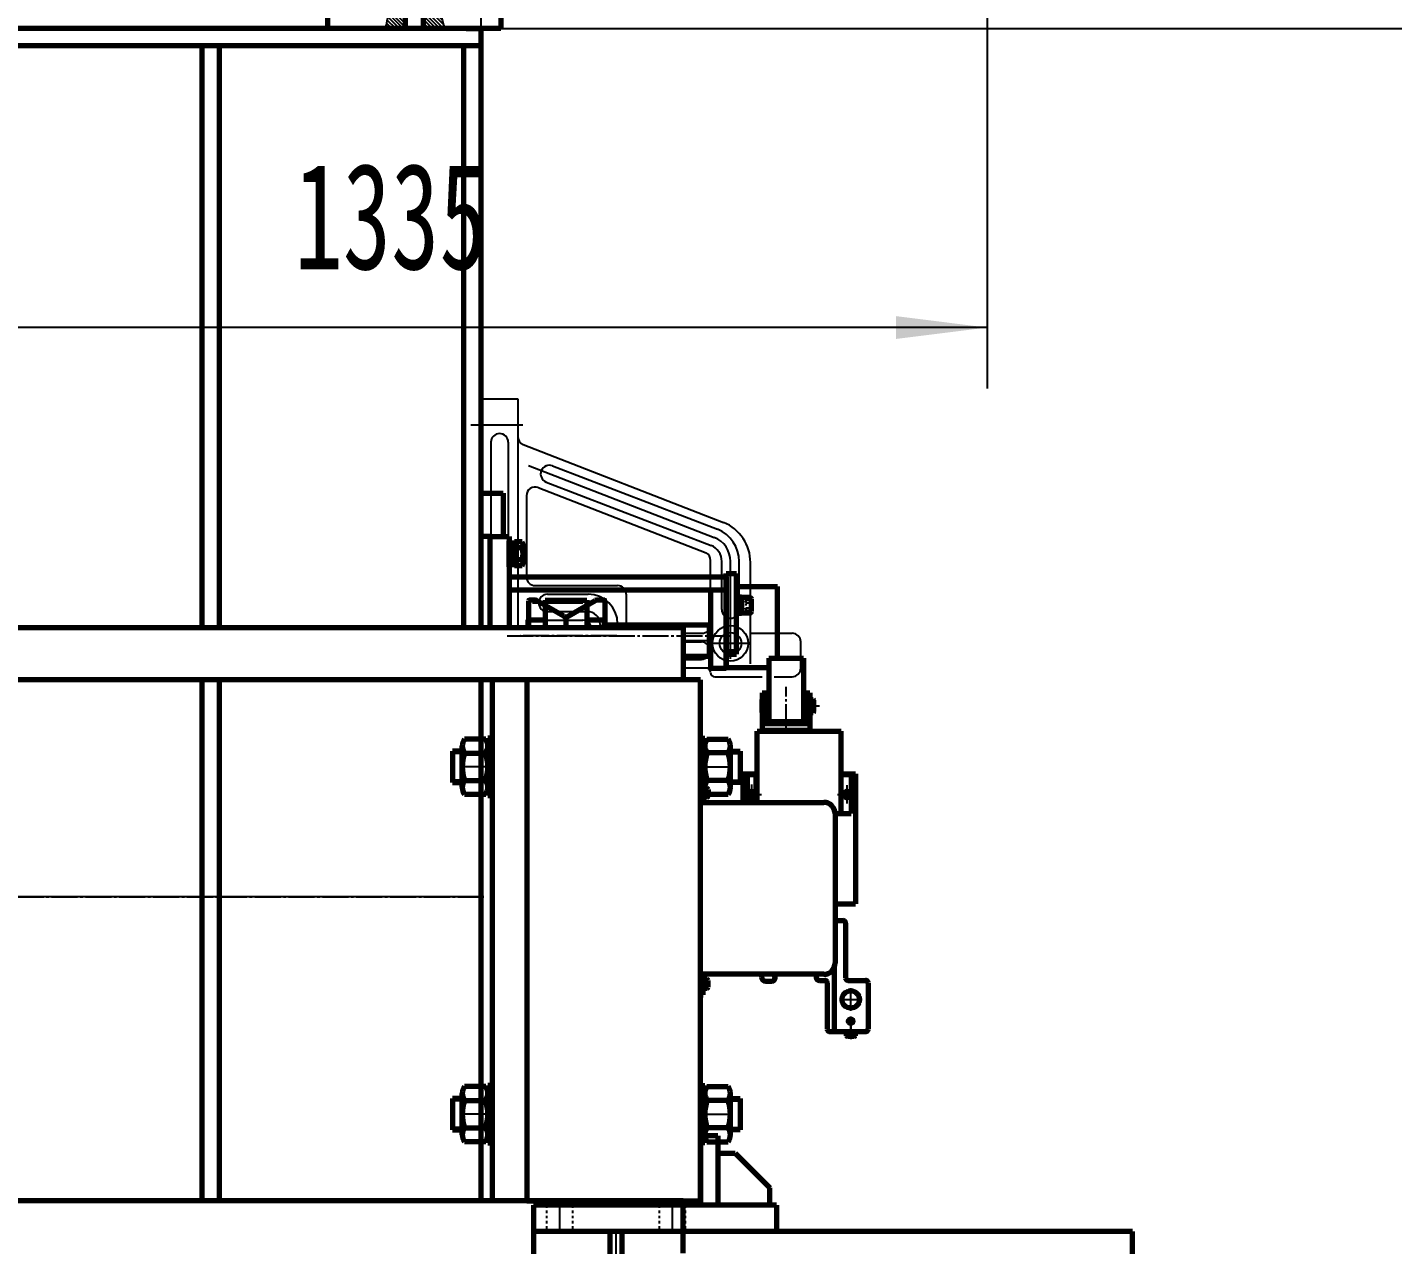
# Model space of a CAD drawing. Header units: millimetres. Extents: x -14850 to 14850, y -10500 to 10500.
# Drawn here: x 8488 to 10060, y 2326 to 3728 of the extents above; entities that cross this region are included whole.
import ezdxf

# ---------------------------------------------------------------- set-up
doc = ezdxf.new("R2010")
doc.units = ezdxf.units.MM
for name, pattern in [('EB_DASH', [6, 3, -3]), ('EB_DASHDOT', [39, 30, -3, 3, -3]), ('EB_DASHDOTDOT', [45, 30, -3, 3, -3, 3, -3])]:
    doc.linetypes.add(name, pattern=pattern)
for name, color, linetype, lineweight in [('CAXA0', 7, 'Continuous', 70), ('CAXA1', 1, 'EB_DASHDOT', 25), ('CAXA2', 6, 'EB_DASH', 25), ('CAXA3', 7, 'Continuous', 25), ('CAXA4', 3, 'Continuous', 25), ('CAXA5', 4, 'Continuous', 25)]:
    doc.layers.add(name, color=color, linetype=linetype, lineweight=lineweight)
doc.styles.add('标准', font='', dxfattribs={"width": 0.667})
doc.styles.get('标准').set_extended_font_data('NSimSun')
doc.dimstyles.new('标准', dxfattribs={"dimscale": 50, "dimtxt": 3.5, "dimasz": 3, "dimexe": 2, "dimexo": 0, "dimtad": 1, "dimdec": 1, "dimzin": 12, "dimdsep": 46, "dimtxsty": '标准', "dimcen": 0, "dimdle": 4, "dimaunit": 1, "dimazin": 2, "dimtfac": 1, "dimtdec": 3, "dimtmove": 0, "dimatfit": 3, "dimfxl": 0, "dimtolj": 1, "dimtzin": 0, "dimarcsym": 0})

# ---------------------------------------------------------------- blocks, each defined once
blk = doc.blocks.new('CAXBLOCK473', base_point=(9048.9, 3121.7))
at = {"layer": 'CAXA0'}
for p, q in [((9045.7, 3109.1), (9045.7, 3134.3)), ((9048.9, 3134.3), (9045.7, 3134.3)), ((9048.9, 3109.1), (9048.9, 3134.3)), ((9048.5, 3122.4), (9045.7, 3121.7)), ((9048.9, 3120.9), (9045.7, 3120)), ((9048.9, 3122.5), (9048.5, 3122.4)), ((9048.9, 3109.1), (9045.7, 3109.1))]:
    blk.add_line(p, q, dxfattribs=at)
at = {"layer": 'CAXA1', "linetype": 'EB_DASHDOT', "lineweight": 25}
blk.add_line((9051.9, 3121.7), (9042.7, 3121.7), dxfattribs=at)
blk = doc.blocks.new('CAXBLOCK474', base_point=(9310.3, 3062.6))
at = {"layer": 'CAXA0'}
for p, q in [((9307.2, 3053.4), (9307.2, 3071.8)), ((9310.3, 3071.8), (9307.2, 3071.8)), ((9310.3, 3053.4), (9310.3, 3071.8)), ((9309.9, 3063.3), (9307.2, 3062.6)), ((9310.3, 3061.8), (9307.2, 3061)), ((9310.3, 3053.4), (9307.2, 3053.4)), ((9310.3, 3063.4), (9309.9, 3063.3))]:
    blk.add_line(p, q, dxfattribs=at)
at = {"layer": 'CAXA1', "linetype": 'EB_DASHDOT', "lineweight": 25}
blk.add_line((9313.3, 3062.6), (9304.2, 3062.6), dxfattribs=at)
blk = doc.blocks.new('CAXBLOCK475', base_point=(9381.8, 2965.1))
at = {"layer": 'CAXA0'}
for p, q in [((9341.8, 3001.6), (9341.8, 2928.6)), ((9341.8, 3001.6), (9381.8, 3001.6)), ((9381.8, 3001.6), (9381.8, 2928.6)), ((9341.8, 2928.6), (9381.8, 2928.6))]:
    blk.add_line(p, q, dxfattribs=at)
blk = doc.blocks.new('CAXBLOCK476', base_point=(9431.8, 2844.6))
at = {"layer": 'CAXA0'}
for p, q in [((9431.4, 2847.1), (9431.7, 2845.2)), ((9431.4, 2846.8), (9432.1, 2846.8)), ((9432.2, 2847.1), (9431.9, 2845.2)), ((9429.3, 2845), (9431.2, 2844.7)), ((9429.3, 2844.3), (9431.2, 2844.6)), ((9429.6, 2845), (9429.6, 2844.3)), ((9431.2, 2845.2), (9430.2, 2844.9)), ((9431.2, 2844.1), (9430.2, 2844.4)), ((9431.2, 2845.2), (9431.5, 2846.2)), ((9431.2, 2844.7), (9431.7, 2845.2)), ((9431.2, 2845.2), (9431.4, 2845)), ((9431.2, 2844.6), (9431.2, 2844.7)), ((9431.7, 2844.1), (9431.2, 2844.6)), ((9431.4, 2844.3), (9431.2, 2844.1)), ((9431.2, 2844.1), (9431.5, 2843.1)), ((9431.4, 2842.2), (9431.7, 2844.1)), ((9432.1, 2842.4), (9431.4, 2842.4)), ((9431.7, 2845.2), (9431.9, 2845.2)), ((9431.9, 2844.1), (9431.7, 2844.1)), ((9431.9, 2845.2), (9432.3, 2844.7)), ((9431.9, 2844.1), (9432.3, 2844.6)), ((9432.2, 2842.2), (9431.9, 2844.1)), ((9432.3, 2845.2), (9432, 2846.2)), ((9432.3, 2844.1), (9432, 2843.1)), ((9432.1, 2845), (9432.3, 2845.2)), ((9432.1, 2844.3), (9432.3, 2844.1)), ((9432.3, 2845.2), (9433.3, 2844.9)), ((9434.2, 2845), (9432.3, 2844.7)), ((9432.3, 2844.7), (9432.3, 2844.6)), ((9434.2, 2844.3), (9432.3, 2844.6)), ((9432.3, 2844.1), (9433.3, 2844.4)), ((9434, 2845), (9434, 2844.3))]:
    blk.add_line(p, q, dxfattribs=at)
for start, end in [(90, 270), (270, 90)]:
    blk.add_arc((9431.8, 2844.6), 3.45, start, end, dxfattribs=at)
at = {"layer": 'CAXA1'}
for p, q in [((9431.8, 2838.2), (9431.8, 2851.1)), ((9425.3, 2844.6), (9438.2, 2844.6))]:
    blk.add_line(p, q, dxfattribs=at)
blk = doc.blocks.new('CAXBLOCK477', base_point=(9321.8, 2844.6))
at = {"layer": 'CAXA0'}
for p, q in [((9321.4, 2847.1), (9321.7, 2845.2)), ((9321.4, 2846.8), (9322.1, 2846.8)), ((9322.2, 2847.1), (9321.9, 2845.2)), ((9319.3, 2845), (9321.2, 2844.7)), ((9319.3, 2844.3), (9321.2, 2844.6)), ((9319.6, 2845), (9319.6, 2844.3)), ((9321.2, 2845.2), (9320.2, 2844.9)), ((9321.2, 2844.1), (9320.2, 2844.4)), ((9321.2, 2845.2), (9321.5, 2846.2)), ((9321.2, 2844.7), (9321.7, 2845.2)), ((9321.2, 2845.2), (9321.4, 2845)), ((9321.2, 2844.6), (9321.2, 2844.7)), ((9321.7, 2844.1), (9321.2, 2844.6)), ((9321.4, 2844.3), (9321.2, 2844.1)), ((9321.2, 2844.1), (9321.5, 2843.1)), ((9321.4, 2842.2), (9321.7, 2844.1)), ((9322.1, 2842.4), (9321.4, 2842.4)), ((9321.7, 2845.2), (9321.9, 2845.2)), ((9321.9, 2844.1), (9321.7, 2844.1)), ((9321.9, 2845.2), (9322.3, 2844.7)), ((9321.9, 2844.1), (9322.3, 2844.6)), ((9322.2, 2842.2), (9321.9, 2844.1)), ((9322.3, 2845.2), (9322, 2846.2)), ((9322.3, 2844.1), (9322, 2843.1)), ((9322.1, 2845), (9322.3, 2845.2)), ((9322.1, 2844.3), (9322.3, 2844.1)), ((9322.3, 2845.2), (9323.3, 2844.9)), ((9324.2, 2845), (9322.3, 2844.7)), ((9322.3, 2844.7), (9322.3, 2844.6)), ((9324.2, 2844.3), (9322.3, 2844.6)), ((9322.3, 2844.1), (9323.3, 2844.4)), ((9324, 2845), (9324, 2844.3))]:
    blk.add_line(p, q, dxfattribs=at)
for start, end in [(90, 270), (270, 90)]:
    blk.add_arc((9321.8, 2844.6), 3.45, start, end, dxfattribs=at)
at = {"layer": 'CAXA1'}
for p, q in [((9321.8, 2838.2), (9321.8, 2851.1)), ((9315.3, 2844.6), (9328.2, 2844.6))]:
    blk.add_line(p, q, dxfattribs=at)
blk = doc.blocks.new('CAXBLOCK480', base_point=(9023.2, 2876.7))
at = {"layer": 'CAXA0'}
for p, q in [((9018.2, 2909.7), (9018.2, 2843.7)), ((9023.2, 2909.7), (9018.2, 2909.7)), ((9023.2, 2843.7), (9023.2, 2909.7)), ((9018.2, 2843.7), (9023.2, 2843.7))]:
    blk.add_line(p, q, dxfattribs=at)
at = {"layer": 'CAXA1', "color": 1, "linetype": 'EB_DASHDOT', "lineweight": 25}
blk.add_line((9026.2, 2876.7), (9015.2, 2876.7), dxfattribs=at)
blk = doc.blocks.new('CAXBLOCK481', base_point=(9018.2, 2876.7))
at = {"layer": 'CAXA0'}
for p, q in [((8988.8, 2852.9), (8988.8, 2900.5)), ((9015.8, 2908.4), (8991.2, 2908.4)), ((9018.2, 2852.9), (9018.2, 2900.5)), ((8991.2, 2892.5), (9015.8, 2892.5)), ((8991.2, 2860.8), (9015.8, 2860.8)), ((9015.8, 2844.9), (8991.2, 2844.9))]:
    blk.add_line(p, q, dxfattribs=at)
for centre, radius, start, end in [((9003.2, 2900.5), 14.4, 146.5315, 213.4685), ((9003.8, 2900.5), 14.4, 326.5315, 33.4685), ((9042.8, 2876.7), 54, 162.9012, 197.0988), ((8964.2, 2876.7), 54, 342.9012, 17.0988), ((9003.2, 2852.9), 14.4, 146.5315, 213.4685), ((9003.8, 2852.9), 14.4, 326.5315, 33.4685)]:
    blk.add_arc(centre, radius, start, end, dxfattribs=at)
at = {"layer": 'CAXA1', "linetype": 'EB_DASHDOT', "lineweight": 25}
blk.add_line((9020.6, 2876.7), (8985.8, 2876.7), dxfattribs=at)
blk = doc.blocks.new('*D507')
at = {"layer": 'CAXA4', "linetype": 'Continuous', "lineweight": 25}
for points in [[(7510.7, 3984.9), (7660.7, 3966.1), (7660.7, 4003.6)], [(9010.7, 3984.9), (8860.7, 3966.1), (8860.7, 4003.6)]]:
    blk.add_hatch(color=0, dxfattribs=at).paths.add_polyline_path(points, flags=0)
at = {"layer": 'CAXA4', "color": 0, "linetype": 'Continuous', "lineweight": 25}
for p, q in [((7510.7, 3726.7), (7510.7, 4084.9)), ((9010.7, 3726.7), (9010.7, 4084.9)), ((7510.7, 3984.9), (9010.7, 3984.9))]:
    blk.add_line(p, q, dxfattribs=at)
at = {"layer": 'CAXA4', "color": 0, "linetype": 'Continuous', "lineweight": 25, "insert": (8074.5, 4255.9), "char_height": 175, "attachment_point": 1, "style": '标准'}
blk.add_mtext('\\fNSimSun|b0|i0|p34;1500', dxfattribs=at)
blk = doc.blocks.new('CAXBLOCK486', base_point=(9048.9, 3121.7))
at = {"layer": 'CAXA0'}
for p, q in [((9045.7, 3109.1), (9045.7, 3134.3)), ((9048.9, 3134.3), (9045.7, 3134.3)), ((9048.9, 3109.1), (9048.9, 3134.3)), ((9048.5, 3122.4), (9045.7, 3121.7)), ((9048.9, 3120.9), (9045.7, 3120)), ((9048.9, 3122.5), (9048.5, 3122.4)), ((9048.9, 3109.1), (9045.7, 3109.1))]:
    blk.add_line(p, q, dxfattribs=at)
at = {"layer": 'CAXA1', "linetype": 'EB_DASHDOT', "lineweight": 25}
blk.add_line((9051.9, 3121.7), (9042.7, 3121.7), dxfattribs=at)
blk = doc.blocks.new('CAXBLOCK487', base_point=(9310.3, 3062.6))
at = {"layer": 'CAXA0'}
for p, q in [((9307.2, 3053.4), (9307.2, 3071.8)), ((9310.3, 3071.8), (9307.2, 3071.8)), ((9310.3, 3053.4), (9310.3, 3071.8)), ((9309.9, 3063.3), (9307.2, 3062.6)), ((9310.3, 3061.8), (9307.2, 3061)), ((9310.3, 3053.4), (9307.2, 3053.4)), ((9310.3, 3063.4), (9309.9, 3063.3))]:
    blk.add_line(p, q, dxfattribs=at)
at = {"layer": 'CAXA1', "linetype": 'EB_DASHDOT', "lineweight": 25}
blk.add_line((9313.3, 3062.6), (9304.2, 3062.6), dxfattribs=at)
blk = doc.blocks.new('CAXBLOCK633')
at = {"layer": 'CAXA0', "color": 0, "linetype": 'Continuous', "lineweight": 25}
for p, q in [((8920.6, 3726.7), (8903.7, 3743.6)), ((8923.2, 3728.4), (8904.3, 3747.2)), ((8923.2, 3732.6), (8904.9, 3750.9)), ((8923.2, 3736.9), (8905.4, 3754.6)), ((8923.2, 3741.1), (8907.6, 3756.7)), ((8923.2, 3745.3), (8911.9, 3756.7)), ((8923.2, 3749.6), (8916.1, 3756.7)), ((8923.2, 3753.8), (8920.3, 3756.7)), ((8967.4, 3730.9), (8943.6, 3754.6)), ((8967.3, 3726.7), (8943.6, 3750.4)), ((8963.1, 3726.7), (8943.6, 3746.2)), ((8965.5, 3737), (8945.8, 3756.7)), ((8963.9, 3742.8), (8950, 3756.7)), ((8962.7, 3748.2), (8954.3, 3756.7)), ((8961.8, 3753.4), (8958.5, 3756.7)), ((8903.7, 3726.7), (8900.6, 3729.7)), ((8907.9, 3726.7), (8901.5, 3733.1)), ((8912.2, 3726.7), (8902.3, 3736.6)), ((8916.4, 3726.7), (8903, 3740.1)), ((8958.8, 3726.7), (8943.6, 3741.9)), ((8954.6, 3726.7), (8943.6, 3737.7)), ((8950.3, 3726.7), (8943.6, 3733.4)), ((8946.1, 3726.7), (8943.6, 3729.2))]:
    blk.add_line(p, q, dxfattribs=at)
blk = doc.blocks.new('CAXBLOCK594', base_point=(9265.4, 3283.9))
at = {"layer": 'CAXA0'}
for p, q in [((8833.4, 3776.7), (8833.4, 3726.7)), ((9033.4, 3776.7), (9033.4, 3726.7)), ((8923.2, 3756.7), (8923.2, 3726.7)), ((8943.6, 3756.7), (8943.6, 3726.7)), ((9033.4, 3726.7), (8833.4, 3726.7)), ((9008.4, 3726.7), (8993.2, 3726.7)), ((8993.2, 3726.7), (9008.4, 3726.7)), ((9008.4, 3726.7), (8993.2, 3726.7))]:
    blk.add_line(p, q, dxfattribs=at)
at = {"layer": 'CAXA3'}
for p, q in [((8921.4, 3756.7), (8921.4, 3726.7)), ((8945.4, 3756.7), (8945.4, 3726.7))]:
    blk.add_line(p, q, dxfattribs=at)
for points, knots in [([(8907, 3776.7), (8906.9, 3772.2), (8906.1, 3755.4), (8903.1, 3738.6), (8899.9, 3726.7)], [0, 0, 0, 0, 13.491383, 50.634023, 50.634023, 50.634023, 50.634023]), ([(8959.7, 3776.7), (8959.8, 3772.2), (8960.6, 3755.2), (8964.5, 3738.4), (8968.8, 3726.7)], [0, 0, 0, 0, 13.499986, 51.05377, 51.05377, 51.05377, 51.05377])]:
    blk.add_open_spline(points, degree=3, knots=knots, dxfattribs=at)
at = {"layer": 'CAXA5'}
blk.add_blockref('CAXBLOCK633', (0, 0), dxfattribs=at)
blk = doc.blocks.new('*D660')
at = {"layer": 'CAXA4', "linetype": 'Continuous', "lineweight": 25}
for points in [[(8258.4, 3382.4), (8363.4, 3395.6), (8363.4, 3369.3)], [(9593.4, 3382.4), (9488.4, 3395.6), (9488.4, 3369.3)]]:
    blk.add_hatch(color=0, dxfattribs=at).paths.add_polyline_path(points, flags=0)
at = {"layer": 'CAXA4', "color": 0, "linetype": 'Continuous', "lineweight": 25}
for p, q in [((9593.4, 4148), (9593.4, 3312.4)), ((8258.4, 3729.7), (8258.4, 3312.4)), ((9593.4, 3382.4), (8258.4, 3382.4))]:
    blk.add_line(p, q, dxfattribs=at)
at = {"layer": 'CAXA4', "color": 0, "linetype": 'Continuous', "lineweight": 25, "insert": (8795.6, 3572.1), "char_height": 122.5, "attachment_point": 1, "style": '标准'}
blk.add_mtext('\\fNSimSun|b0|i0|p34;1335', dxfattribs=at)
blk = doc.blocks.new('*D786')
at = {"layer": 'CAXA4', "linetype": 'Continuous', "lineweight": 25}
for points in [[(12016.6, 3726.7), (12035.3, 3576.7), (11997.8, 3576.7)], [(12016.6, 976.7), (12035.3, 1126.7), (11997.8, 1126.7)]]:
    blk.add_hatch(color=0, dxfattribs=at).paths.add_polyline_path(points, flags=0)
at = {"layer": 'CAXA4', "color": 0, "linetype": 'Continuous', "lineweight": 25}
for p, q in [((9010.7, 3726.7), (12116.6, 3726.7)), ((12016.6, 976.7), (12016.6, 3726.7)), ((9580.7, 976.7), (12116.6, 976.7))]:
    blk.add_line(p, q, dxfattribs=at)
at = {"layer": 'CAXA4', "color": 0, "linetype": 'Continuous', "lineweight": 25, "insert": (11745.6, 2165.5), "char_height": 175, "attachment_point": 1, "rotation": 90, "style": '标准'}
blk.add_mtext('\\fNSimSun|b0|i0|p34;2750', dxfattribs=at)
blk = doc.blocks.new('*D787')
at = {"layer": 'CAXA4', "linetype": 'Continuous', "lineweight": 25}
for points in [[(10880.4, 3726.7), (10861.6, 3576.7), (10899.1, 3576.7)], [(10880.4, 1726.7), (10861.6, 1876.7), (10899.1, 1876.7)]]:
    blk.add_hatch(color=0, dxfattribs=at).paths.add_polyline_path(points, flags=0)
at = {"layer": 'CAXA4', "color": 0, "linetype": 'Continuous', "lineweight": 25}
for p, q in [((7510.7, 3726.7), (10980.4, 3726.7)), ((10880.4, 3726.7), (10880.4, 1726.7)), ((7510.7, 1726.7), (10980.4, 1726.7))]:
    blk.add_line(p, q, dxfattribs=at)
at = {"layer": 'CAXA4', "color": 0, "linetype": 'Continuous', "lineweight": 25, "insert": (10609.4, 2540.5), "char_height": 175, "attachment_point": 1, "rotation": 90, "style": '标准'}
blk.add_mtext('\\fNSimSun|b0|i0|p34;2000', dxfattribs=at)
blk = doc.blocks.new('*D788')
at = {"layer": 'CAXA4', "linetype": 'Continuous', "lineweight": 25}
for points in [[(10083.1, 6906.7), (10064.3, 6756.7), (10101.8, 6756.7)], [(10083.1, 1726.7), (10064.3, 1876.7), (10101.8, 1876.7)]]:
    blk.add_hatch(color=0, dxfattribs=at).paths.add_polyline_path(points, flags=0)
at = {"layer": 'CAXA4', "color": 0, "linetype": 'Continuous', "lineweight": 25}
for p, q in [((8693.4, 6906.7), (10183.1, 6906.7)), ((10083.1, 6906.7), (10083.1, 1726.7)), ((9008.4, 1726.7), (10183.1, 1726.7))]:
    blk.add_line(p, q, dxfattribs=at)
at = {"layer": 'CAXA4', "color": 0, "linetype": 'Continuous', "lineweight": 25, "insert": (9812.1, 4130.5), "char_height": 175, "attachment_point": 1, "rotation": 90, "style": '标准'}
blk.add_mtext('\\fNSimSun|b0|i0|p34;5180', dxfattribs=at)
blk = doc.blocks.new('CAXBLOCK754', base_point=(9263.2, 2476.7))
at = {"layer": 'CAXA0'}
for p, q in [((9263.2, 2443.7), (9263.2, 2509.7)), ((9263.2, 2509.7), (9268.2, 2509.7)), ((9268.2, 2509.7), (9268.2, 2443.7)), ((9268.2, 2443.7), (9263.2, 2443.7))]:
    blk.add_line(p, q, dxfattribs=at)
at = {"layer": 'CAXA1', "color": 1, "linetype": 'EB_DASHDOT', "lineweight": 25}
blk.add_line((9260.2, 2476.7), (9271.2, 2476.7), dxfattribs=at)
blk = doc.blocks.new('CAXBLOCK755', base_point=(9268.2, 2476.7))
at = {"layer": 'CAXA0'}
for p, q in [((9268.2, 2452.9), (9268.2, 2500.5)), ((9270.6, 2508.4), (9295.2, 2508.4)), ((9297.6, 2452.9), (9297.6, 2500.5)), ((9295.2, 2492.5), (9270.6, 2492.5)), ((9295.2, 2460.8), (9270.6, 2460.8)), ((9270.6, 2444.9), (9295.2, 2444.9))]:
    blk.add_line(p, q, dxfattribs=at)
for centre, radius, start, end in [((9282.6, 2500.5), 14.4, 146.5315, 213.4685), ((9283.2, 2500.5), 14.4, 326.5315, 33.4685), ((9322.2, 2476.7), 54, 162.9012, 197.0988), ((9243.6, 2476.7), 54, 342.9012, 17.0988), ((9282.6, 2452.9), 14.4, 146.5315, 213.4685), ((9283.2, 2452.9), 14.4, 326.5315, 33.4685)]:
    blk.add_arc(centre, radius, start, end, dxfattribs=at)
at = {"layer": 'CAXA1', "linetype": 'EB_DASHDOT', "lineweight": 25}
blk.add_line((9265.8, 2476.7), (9300.6, 2476.7), dxfattribs=at)
blk = doc.blocks.new('CAXBLOCK756', base_point=(9023.2, 2476.7))
at = {"layer": 'CAXA0'}
for p, q in [((9018.2, 2509.7), (9018.2, 2443.7)), ((9023.2, 2509.7), (9018.2, 2509.7)), ((9023.2, 2443.7), (9023.2, 2509.7)), ((9018.2, 2443.7), (9023.2, 2443.7))]:
    blk.add_line(p, q, dxfattribs=at)
at = {"layer": 'CAXA1', "color": 1, "linetype": 'EB_DASHDOT', "lineweight": 25}
blk.add_line((9026.2, 2476.7), (9015.2, 2476.7), dxfattribs=at)
blk = doc.blocks.new('CAXBLOCK757', base_point=(9018.2, 2476.7))
at = {"layer": 'CAXA0'}
for p, q in [((8988.8, 2452.9), (8988.8, 2500.5)), ((9015.8, 2508.4), (8991.2, 2508.4)), ((9018.2, 2452.9), (9018.2, 2500.5)), ((8991.2, 2492.5), (9015.8, 2492.5)), ((8991.2, 2460.8), (9015.8, 2460.8)), ((9015.8, 2444.9), (8991.2, 2444.9))]:
    blk.add_line(p, q, dxfattribs=at)
for centre, radius, start, end in [((9003.2, 2500.5), 14.4, 146.5315, 213.4685), ((9003.8, 2500.5), 14.4, 326.5315, 33.4685), ((9042.8, 2476.7), 54, 162.9012, 197.0988), ((8964.2, 2476.7), 54, 342.9012, 17.0988), ((9003.2, 2452.9), 14.4, 146.5315, 213.4685), ((9003.8, 2452.9), 14.4, 326.5315, 33.4685)]:
    blk.add_arc(centre, radius, start, end, dxfattribs=at)
at = {"layer": 'CAXA1', "linetype": 'EB_DASHDOT', "lineweight": 25}
blk.add_line((9020.6, 2476.7), (8985.8, 2476.7), dxfattribs=at)
blk = doc.blocks.new('*D809')
at = {"layer": 'CAXA4', "linetype": 'Continuous', "lineweight": 25}
for points in [[(6003, 2726.7), (5984.2, 2576.7), (6021.7, 2576.7)], [(6003, 976.7), (5984.2, 1126.7), (6021.7, 1126.7)]]:
    blk.add_hatch(color=0, dxfattribs=at).paths.add_polyline_path(points, flags=0)
at = {"layer": 'CAXA4', "color": 0, "linetype": 'Continuous', "lineweight": 25}
for p, q in [((9013.7, 2726.7), (5903, 2726.7)), ((6003, 2726.7), (6003, 976.7)), ((9030.7, 976.7), (5903, 976.7))]:
    blk.add_line(p, q, dxfattribs=at)
at = {"layer": 'CAXA4', "color": 0, "linetype": 'Continuous', "lineweight": 25, "insert": (5732, 1665.5), "char_height": 175, "attachment_point": 1, "rotation": 90, "style": '标准'}
blk.add_mtext('\\fNSimSun|b0|i0|p34;1750', dxfattribs=at)
blk = doc.blocks.new('CAXBLOCK773', base_point=(9560.7, 1916.7))
at = {"layer": 'CAXA0'}
for p, q in [((9283.2, 2451.7), (9263.2, 2451.7)), ((9263.2, 2451.7), (9263.2, 2371.7)), ((9283.2, 2451.7), (9283.2, 2371.7)), ((9283.2, 2431.7), (9303.2, 2431.7)), ((9303.2, 2431.7), (9343.2, 2391.7)), ((9343.2, 2371.7), (9343.2, 2391.7)), ((9070.7, 2371.7), (9070.7, 2301.7)), ((9350.7, 2371.7), (9070.7, 2371.7)), ((9350.7, 2371.7), (9350.7, 2341.7)), ((9760.7, 2341.7), (9070.7, 2341.7)), ((9158.7, 2341.7), (9158.7, 2246.7)), ((9172.7, 2341.7), (9172.7, 2246.7)), ((9760.7, 996.7), (9760.7, 2341.7))]:
    blk.add_line(p, q, dxfattribs=at)
at = {"layer": 'CAXA0', "color": 6, "linetype": 'EB_DASHDOTDOT', "lineweight": 25}
blk.add_line((9263.2, 2376.7), (9070.7, 2376.7), dxfattribs=at)
at = {"layer": 'CAXA1', "linetype": 'EB_DASHDOT', "lineweight": 25}
for p, q in [((9100.7, 2374.7), (9100.7, 2338.7)), ((9230.7, 2374.7), (9230.7, 2338.7)), ((9165.7, 2344.7), (9165.7, 2243.7))]:
    blk.add_line(p, q, dxfattribs=at)
at = {"layer": 'CAXA2', "color": 6, "linetype": 'EB_DASH', "lineweight": 25}
for p, q in [((9085.7, 2371.7), (9085.7, 2341.7)), ((9115.7, 2371.7), (9115.7, 2341.7)), ((9215.7, 2371.7), (9215.7, 2341.7)), ((9245.7, 2371.7), (9245.7, 2341.7))]:
    blk.add_line(p, q, dxfattribs=at)
blk = doc.blocks.new('*D842')
at = {"layer": 'CAXA4', "linetype": 'Continuous', "lineweight": 25}
for points in [[(14044.2, 6906.7), (14025.4, 6756.7), (14062.9, 6756.7)], [(14044.2, 976.7), (14025.4, 1126.7), (14062.9, 1126.7)]]:
    blk.add_hatch(color=0, dxfattribs=at).paths.add_polyline_path(points, flags=0)
at = {"layer": 'CAXA4', "color": 0, "linetype": 'Continuous', "lineweight": 25}
for p, q in [((8705.6, 6906.7), (14144.2, 6906.7)), ((14044.2, 6906.7), (14044.2, 976.7)), ((7255.7, 976.7), (14144.2, 976.7))]:
    blk.add_line(p, q, dxfattribs=at)
at = {"layer": 'CAXA4', "color": 0, "linetype": 'Continuous', "lineweight": 25, "insert": (13773.2, 3755.5), "char_height": 175, "attachment_point": 1, "rotation": 90, "style": '标准'}
blk.add_mtext('\\fNSimSun|b0|i0|p34;5930', dxfattribs=at)

msp = doc.modelspace()

# ---------------------------------------------------------------- linework, layer by layer
at = {"layer": 'CAXA0'}
for p, q in [((9008.38, 3726.67), (7508.38, 3726.67)), ((9010.69, 3726.67), (7510.69, 3726.67)), ((9010.69, 3036.67), (9010.69, 3726.67)), ((9010.69, 3706.67), (7510.69, 3706.67)), ((8688.69, 3706.67), (8688.69, 3036.67)), ((8708.69, 3706.67), (8708.69, 3036.67)), ((8990.69, 3036.67), (8990.69, 3706.67)), ((9010.71, 3191.71), (9035.71, 3191.71)), ((9010.71, 3191.71), (9035.71, 3191.71)), ((9035.71, 3191.71), (9035.71, 3141.71)), ((9035.71, 3191.71), (9035.71, 3141.71)), ((9020.71, 3141.71), (9010.71, 3141.71)), ((9020.71, 3141.71), (9010.71, 3141.71)), ((9020.71, 3141.71), (9042.71, 3141.71)), ((9020.71, 3141.71), (9020.71, 3092.71)), ((9020.71, 3141.71), (9020.71, 3036.67)), ((9020.71, 3141.71), (9042.71, 3141.71)), ((9020.71, 3141.71), (9020.71, 3092.71)), ((9020.71, 3141.71), (9020.71, 3036.67)), ((9042.71, 3141.71), (9042.71, 3036.67)), ((9042.71, 3141.71), (9042.71, 3036.67)), ((9042.71, 3106.71), (9042.71, 3136.71)), ((9042.71, 3136.71), (9045.71, 3136.71)), ((9042.71, 3106.71), (9042.71, 3136.71)), ((9042.71, 3136.71), (9045.71, 3136.71)), ((9042.71, 3113.71), (9042.71, 3129.71)), ((9042.71, 3113.71), (9042.71, 3129.71)), ((9045.71, 3136.71), (9045.71, 3106.71)), ((9045.71, 3136.71), (9045.71, 3106.71)), ((9048.91, 3107.86), (9048.91, 3135.57)), ((9057.88, 3135.57), (9048.91, 3135.57)), ((9048.91, 3107.86), (9048.91, 3135.57)), ((9057.88, 3135.57), (9048.91, 3135.57)), ((9048.91, 3113.71), (9048.91, 3129.71)), ((9048.91, 3113.71), (9048.91, 3129.71)), ((9058.91, 3111.32), (9058.91, 3132.1)), ((9058.91, 3111.32), (9058.91, 3132.1)), ((9057.88, 3128.64), (9048.91, 3128.64)), ((9057.88, 3128.64), (9048.91, 3128.64)), ((9057.88, 3114.78), (9048.91, 3114.78)), ((9057.88, 3114.78), (9048.91, 3114.78)), ((9045.71, 3106.71), (9042.71, 3106.71)), ((9045.71, 3106.71), (9042.71, 3106.71)), ((9057.88, 3107.86), (9048.91, 3107.86)), ((9057.88, 3107.86), (9048.91, 3107.86)), ((9292.7, 3099.11), (9304.7, 3099.11)), ((9292.7, 3004.61), (9292.7, 3099.11)), ((9292.7, 2991.11), (9292.7, 3099.11)), ((9292.7, 3099.11), (9304.7, 3099.11)), ((9292.7, 3004.61), (9292.7, 3099.11)), ((9292.7, 2991.11), (9292.7, 3099.11)), ((9304.7, 3006.34), (9304.7, 3099.11)), ((9304.7, 3006.34), (9304.7, 3099.11)), ((9042.71, 3095.21), (9292.71, 3095.21)), ((9042.71, 3095.21), (9292.71, 3095.21)), ((9292.71, 3095.21), (9292.71, 2990.21)), ((9292.71, 3095.21), (9292.71, 2990.21)), ((9304.7, 3084.15), (9351.7, 3084.15)), ((9304.7, 3084.15), (9351.7, 3084.15)), ((9351.7, 3001.65), (9351.7, 3084.15)), ((9351.7, 3001.65), (9351.7, 3084.15)), ((9042.71, 3080.21), (9292.71, 3080.21)), ((9042.71, 3080.21), (9292.71, 3080.21)), ((9274.71, 3080.21), (9274.71, 2990.21)), ((9274.71, 3080.21), (9274.71, 2990.21)), ((9304.7, 3074.61), (9307.2, 3074.61)), ((9304.7, 3050.61), (9304.7, 3074.61)), ((9304.7, 3074.61), (9307.2, 3074.61)), ((9304.7, 3050.61), (9304.7, 3074.61)), ((9307.2, 3074.61), (9307.2, 3050.61)), ((9307.2, 3074.61), (9307.2, 3050.61)), ((9320.1, 3071.48), (9310.3, 3071.48)), ((9310.3, 3071.48), (9310.3, 3053.75)), ((9320.1, 3071.48), (9310.3, 3071.48)), ((9310.3, 3071.48), (9310.3, 3053.75)), ((9321.87, 3055.52), (9321.87, 3069.7)), ((9321.87, 3055.52), (9321.87, 3069.7)), ((9310.3, 3053.75), (9320.1, 3053.75)), ((9310.3, 3053.75), (9320.1, 3053.75)), ((9243.19, 3036.67), (7278.19, 3036.67)), ((9064.19, 3045.67), (9064.19, 3036.67)), ((9064.19, 3045.67), (9084.19, 3045.67)), ((9108.16, 3049.25), (9108.16, 3036.67)), ((9132.19, 3045.67), (9152.19, 3045.67)), ((9152.19, 3045.67), (9152.19, 3036.67)), ((9273.21, 3039.71), (9152.19, 3039.71)), ((9273.21, 3039.71), (9153.16, 3039.71)), ((9243.19, 3036.67), (9243.19, 2976.67)), ((9243.19, 3036.67), (9243.19, 2976.67)), ((9273.21, 3035.71), (9274.71, 3035.71)), ((9273.21, 3035.71), (9274.71, 3035.71)), ((9307.2, 3050.61), (9304.7, 3050.61)), ((9307.2, 3050.61), (9304.7, 3050.61)), ((9273.21, 3003.71), (9243.21, 3003.71)), ((9273.21, 3003.71), (9243.21, 3003.71)), ((9273.21, 3007.71), (9274.71, 3007.71)), ((9273.21, 3007.71), (9274.71, 3007.71)), ((9292.7, 3009.22), (9304.7, 3009.22)), ((9292.7, 3009.22), (9304.7, 3009.22)), ((9292.7, 3006.34), (9304.7, 3006.34)), ((9292.7, 3006.34), (9304.7, 3006.34)), ((9274.71, 2990.21), (9292.71, 2990.21)), ((9274.71, 2990.21), (9292.71, 2990.21)), ((9292.7, 2991.11), (9341.77, 2991.11)), ((9292.7, 2991.11), (9341.77, 2991.11)), ((9243.19, 2976.67), (7278.19, 2976.67)), ((8688.69, 2976.67), (8688.69, 2376.67)), ((8708.69, 2976.67), (8708.69, 2376.67)), ((9010.69, 2376.67), (9010.69, 2976.67)), ((9023.19, 2976.67), (9023.19, 2376.67)), ((9263.19, 2976.67), (9063.19, 2976.67)), ((9263.19, 2976.67), (9063.19, 2976.67)), ((9063.19, 2976.67), (9063.19, 2376.67)), ((9063.21, 2976.71), (9063.21, 2376.71)), ((9263.19, 2376.67), (9263.19, 2976.67)), ((9334.27, 2961.65), (9334.27, 2917.65)), ((9334.27, 2961.65), (9339.27, 2961.65)), ((9339.27, 2926.65), (9339.27, 2961.65)), ((9384.27, 2926.65), (9384.27, 2961.65)), ((9384.27, 2961.65), (9389.27, 2961.65)), ((9389.27, 2961.65), (9389.27, 2917.65)), ((9334.27, 2939.15), (9334.27, 2954.15)), ((9339.27, 2954.15), (9341.77, 2954.15)), ((9381.77, 2954.15), (9384.27, 2954.15)), ((9389.27, 2939.15), (9389.27, 2954.15)), ((9390.77, 2953.15), (9390.27, 2953.15)), ((9390.77, 2954.15), (9392.77, 2954.15)), ((9390.77, 2939.15), (9390.77, 2954.15)), ((9392.77, 2954.15), (9392.77, 2939.15)), ((9392.77, 2954.15), (9393.77, 2953.15)), ((9393.77, 2940.15), (9393.77, 2953.15)), ((9334.27, 2926.65), (9389.27, 2926.65)), ((9339.27, 2939.15), (9341.77, 2939.15)), ((9381.77, 2939.15), (9384.27, 2939.15)), ((9390.77, 2940.15), (9390.27, 2940.15)), ((9390.77, 2939.15), (9392.77, 2939.15)), ((9393.77, 2940.15), (9392.77, 2939.15)), ((9263.19, 2843.67), (9263.19, 2909.67)), ((9263.19, 2909.67), (9268.19, 2909.67)), ((9268.19, 2909.67), (9268.19, 2851.54)), ((9328.27, 2917.65), (9425.27, 2917.65)), ((9328.27, 2835.65), (9328.27, 2917.65)), ((9334.27, 2918.65), (9389.27, 2918.65)), ((9425.27, 2822.65), (9425.27, 2917.65)), ((8977.57, 2894.67), (8977.57, 2858.67)), ((8988.79, 2894.67), (8977.57, 2894.67)), ((9268.19, 2852.86), (9268.19, 2900.49)), ((9270.57, 2908.43), (9295.2, 2908.43)), ((9297.59, 2852.86), (9297.59, 2900.49)), ((9297.59, 2894.67), (9308.81, 2894.67)), ((9308.81, 2894.67), (9308.81, 2858.67)), ((9295.2, 2892.55), (9270.57, 2892.55)), ((9311.77, 2868.65), (9328.27, 2868.65)), ((9311.77, 2868.65), (9311.77, 2835.65)), ((9316.77, 2867.65), (9328.27, 2867.65)), ((9316.77, 2867.65), (9316.77, 2835.65)), ((9326.77, 2868.65), (9326.77, 2835.65)), ((9425.27, 2868.65), (9441.77, 2868.65)), ((9425.27, 2867.65), (9436.77, 2867.65)), ((9436.77, 2867.65), (9436.77, 2822.65)), ((9441.77, 2868.65), (9441.77, 2718.65)), ((8977.57, 2858.67), (8988.79, 2858.67)), ((9263.23, 2859.15), (9266.23, 2859.15)), ((9266.23, 2859.15), (9266.23, 2835.65)), ((9266.23, 2841.76), (9266.23, 2851.54)), ((9266.23, 2851.54), (9270.95, 2851.54)), ((9295.2, 2860.8), (9270.57, 2860.8)), ((9271.93, 2850.56), (9271.93, 2842.74)), ((9308.81, 2858.67), (9297.59, 2858.67)), ((9270.95, 2841.76), (9266.23, 2841.76)), ((9266.23, 2835.65), (9405.23, 2835.65)), ((9271.93, 2844.92), (9295.2, 2844.92)), ((9418.23, 2822.65), (9418.23, 2650.65)), ((9418.23, 2822.65), (9436.77, 2822.65)), ((9418.23, 2718.65), (9441.77, 2718.65)), ((9418.23, 2699.65), (9427.23, 2699.65)), ((9430.23, 2696.65), (9430.23, 2633.65)), ((9417.23, 2645.65), (9417.23, 2571.65)), ((9266.23, 2614.15), (9266.23, 2637.65)), ((9405.23, 2637.65), (9266.23, 2637.65)), ((9270.95, 2631.54), (9266.23, 2631.54)), ((9266.23, 2631.54), (9266.23, 2621.76)), ((9271.93, 2622.74), (9271.93, 2630.56)), ((9333.23, 2637.65), (9333.23, 2634.65)), ((9338.23, 2629.65), (9345.23, 2629.65)), ((9400.23, 2630.63), (9406.23, 2630.63)), ((9409.23, 2627.63), (9409.23, 2574.65)), ((9433.23, 2630.65), (9453.23, 2630.65)), ((9456.23, 2627.65), (9456.23, 2574.65)), ((9263.23, 2614.15), (9263.23, 2616.65)), ((9263.23, 2614.15), (9266.23, 2614.15)), ((9266.23, 2621.76), (9270.95, 2621.76)), ((9412.23, 2571.65), (9453.23, 2571.65)), ((9431.34, 2571.65), (9441.12, 2571.65)), ((9431.34, 2566.93), (9431.34, 2571.65)), ((9440.14, 2565.95), (9432.32, 2565.95)), ((9441.12, 2571.65), (9441.12, 2566.93)), ((8977.57, 2494.67), (8977.57, 2458.67)), ((8988.79, 2494.67), (8977.57, 2494.67)), ((9297.59, 2494.67), (9308.81, 2494.67)), ((9308.81, 2494.67), (9308.81, 2458.67)), ((8977.57, 2458.67), (8988.79, 2458.67)), ((9308.81, 2458.67), (9297.59, 2458.67)), ((9243.19, 2376.67), (7278.19, 2376.67)), ((9063.19, 2376.67), (9263.19, 2376.67)), ((9243.19, 2316.67), (9243.19, 2376.67))]:
    msp.add_line(p, q, dxfattribs=at)
at = {"layer": 'CAXA0', "color": 7}
for p, q in [((9065.16, 3067.68), (9065.16, 3036.67)), ((9071.82, 3068.68), (9066.16, 3068.68)), ((9105.66, 3049.92), (9074.32, 3068.01)), ((9084.19, 3068.67), (9132.19, 3068.67)), ((9084.19, 3068.67), (9084.19, 3036.67)), ((9110.66, 3049.92), (9142, 3068.01)), ((9132.19, 3068.67), (9132.19, 3036.67)), ((9152.16, 3068.68), (9144.5, 3068.68)), ((9153.16, 3067.68), (9153.16, 3036.67)), ((9273.21, 3039.71), (9273.21, 3003.71)), ((9273.21, 3039.71), (9273.21, 3036.71)), ((9273.21, 3039.71), (9273.21, 3003.71)), ((9273.21, 3039.71), (9273.21, 3036.71)), ((9274.71, 3006.71), (9274.71, 3036.71)), ((9274.71, 3006.71), (9274.71, 3036.71))]:
    msp.add_line(p, q, dxfattribs=at)
at = {"layer": 'CAXA0', "linetype": 'Continuous', "lineweight": 70}
for p, q in [((9334.27, 2955.3), (9334.27, 2938.34)), ((9390.27, 2955.3), (9389.27, 2955.3)), ((9389.27, 2955.3), (9389.27, 2938.34)), ((9390.27, 2955.3), (9390.27, 2938.34)), ((9390.27, 2938.34), (9389.27, 2938.34)), ((9263.23, 2659.15), (9263.23, 2804.15))]:
    msp.add_line(p, q, dxfattribs=at)
at = {"layer": 'CAXA0'}
for centre, radius in [((9321.77, 2844.65), 2.5), ((9431.77, 2844.65), 2.5), ((9436.23, 2608.65), 10), ((9436.23, 2583.65), 2.5)]:
    msp.add_circle(centre, radius, dxfattribs=at)
for centre, radius, start, end in [((9052.52, 3132.1), 6.38, 327.13277, 32.86723), ((9052.52, 3132.1), 6.38, 327.13277, 32.86723), ((9034.91, 3121.71), 24, 343.22135, 16.77865), ((9034.91, 3121.71), 24, 343.22135, 16.77865), ((9052.52, 3111.32), 6.38, 327.13277, 32.86723), ((9052.52, 3111.32), 6.38, 327.13277, 32.86723), ((9320.1, 3069.7), 1.77, 0, 90), ((9320.1, 3069.7), 1.77, 0, 90), ((9320.1, 3055.52), 1.77, 270, 0), ((9320.1, 3055.52), 1.77, 270, 0), ((9282.58, 2900.49), 14.4, 146.53152, 213.46848), ((9283.19, 2900.49), 14.4, 326.53152, 33.46848), ((9322.19, 2876.67), 54, 162.90116, 197.09884), ((9243.59, 2876.67), 54, 342.90116, 17.09884), ((9282.58, 2852.86), 14.4, 146.53152, 185.23807), ((9270.95, 2850.56), 0.978, 0, 90), ((9283.19, 2852.86), 14.4, 326.53152, 33.46848), ((9270.95, 2842.74), 0.978, 270, 360), ((9405.23, 2822.65), 13, 0, 90), ((9427.23, 2696.65), 3, 0, 90), ((9405.23, 2650.65), 13, 270, 360), ((9270.95, 2630.56), 0.978, 0, 90), ((9338.23, 2634.65), 5, 180, 270), ((9345.23, 2633.65), 4, 270, 90), ((9400.23, 2634.63), 4, 130.80395, 270), ((9406.23, 2627.63), 3, 0, 90), ((9433.23, 2633.65), 3, 180, 270), ((9453.23, 2627.65), 3, 0, 90), ((9270.95, 2622.74), 0.978, 270, 360), ((9412.23, 2574.65), 3, 180, 270), ((9432.32, 2566.93), 0.978, 180, 270), ((9440.14, 2566.93), 0.978, 270, 360), ((9453.23, 2574.65), 3, 270, 360)]:
    msp.add_arc(centre, radius, start, end, dxfattribs=at)
at = {"layer": 'CAXA0', "color": 7}
for centre, radius, start, end in [((9066.16, 3067.68), 1, 90, 180), ((9071.82, 3063.68), 5, 60, 90), ((9144.5, 3063.68), 5, 90, 120), ((9152.16, 3067.68), 1, 0, 90), ((9108.16, 3054.25), 5, 240, 300)]:
    msp.add_arc(centre, radius, start, end, dxfattribs=at)
at = {"layer": 'CAXA1', "color": 1, "linetype": 'EB_DASHDOT', "lineweight": 25}
for p, q in [((9048.71, 3121.71), (9039.71, 3121.71)), ((9048.71, 3121.71), (9039.71, 3121.71)), ((9040.51, 3027.36), (9152.02, 3027.36)), ((9166.79, 3027.36), (9055.28, 3027.36)), ((9260.19, 2876.67), (9271.19, 2876.67))]:
    msp.add_line(p, q, dxfattribs=at)
at = {"layer": 'CAXA1'}
for p, q in [((9118.47, 3027.36), (9298.46, 3027.36)), ((9361.77, 2918.65), (9361.77, 2968.72)), ((9381.77, 2946.65), (9400.05, 2946.65)), ((9381.77, 2946.65), (9397.84, 2946.65)), ((9393.27, 2946.65), (9386.27, 2946.65)), ((9321.77, 2856.07), (9321.77, 2833.76)), ((9431.77, 2855.52), (9431.77, 2834.3)), ((9312.96, 2844.65), (9333.43, 2844.65)), ((9420.95, 2844.65), (9441.81, 2844.65)), ((9436.23, 2584.65), (9436.23, 2562.95))]:
    msp.add_line(p, q, dxfattribs=at)
at = {"layer": 'CAXA1', "linetype": 'EB_DASHDOT', "lineweight": 25}
for p, q in [((9276.21, 3021.71), (9243.21, 3021.71)), ((9276.21, 3021.71), (9243.21, 3021.71)), ((9270.47, 3027.36), (9295.81, 3027.36)), ((9265.8, 2876.67), (9300.59, 2876.67)), ((9013.69, 2726.67), (7507.69, 2726.67)), ((9436.23, 2595.65), (9436.23, 2621.65)), ((9423.23, 2608.65), (9449.23, 2608.65)), ((9430.73, 2583.65), (9441.73, 2583.65)), ((9436.23, 2569.58), (9436.23, 2589.15))]:
    msp.add_line(p, q, dxfattribs=at)
at = {"layer": 'CAXA2', "color": 6, "linetype": 'Continuous', "lineweight": 25}
for p, q in [((9010.69, 3300.36), (9052.69, 3300.36)), ((9052.69, 3300.36), (9052.69, 3039.36)), ((8998.7, 3270.36), (9058.7, 3270.36)), ((9021.69, 3250.36), (9021.69, 3039.36)), ((9041.69, 3250.36), (9041.69, 3039.36)), ((9058.89, 3247.82), (9289.67, 3158.09)), ((9064.91, 3223.72), (9279.08, 3140.82)), ((9092.87, 3223.06), (9282.87, 3150.07)), ((9076.31, 3198.13), (9269.76, 3122.92)), ((9085.27, 3204.56), (9275.28, 3131.57)), ((9062.69, 3188.81), (9062.69, 3095.36)), ((9274.69, 3040.36), (9274.69, 3114.3)), ((9287.69, 3057.63), (9287.69, 3113.07)), ((9297.69, 3000.79), (9297.69, 3113.07)), ((9307.69, 3057.63), (9307.69, 3113.07)), ((9320.69, 2995.36), (9320.69, 3111.84)), ((9072.69, 3085.36), (9167.69, 3085.36)), ((9086.75, 3075.36), (9133.69, 3075.36)), ((9177.69, 3075.36), (9177.69, 3039.36)), ((9069.69, 3065.36), (9127.69, 3065.36)), ((9086.75, 3055.36), (9132.69, 3055.36)), ((9072.69, 3045.36), (9127.69, 3045.36)), ((9147.69, 3040.36), (9147.69, 3039.36)), ((9167.69, 3041.36), (9167.69, 3039.36)), ((9243.19, 3030.36), (9264.69, 3030.36)), ((9243.19, 3020.36), (9264.14, 3020.36)), ((9320.69, 3030.36), (9368.69, 3030.36)), ((9378.69, 2990.36), (9378.69, 3020.36)), ((9321.06, 3018.74), (9274.06, 3018.74)), ((9243.19, 3000.36), (9264.14, 3000.36)), ((9315.69, 2990.36), (9243.19, 2990.36)), ((9279.69, 2980.36), (9334.19, 2980.36)), ((9348.19, 2980.36), (9368.69, 2980.36))]:
    msp.add_line(p, q, dxfattribs=at)
at = {"layer": 'CAXA2'}
for p, q in [((9315.87, 3068.39), (9312.54, 3062.61)), ((9315.87, 3068.39), (9312.54, 3062.61)), ((9315.87, 3068.39), (9321.87, 3068.39)), ((9315.87, 3068.39), (9321.87, 3068.39)), ((9315.87, 3056.84), (9312.54, 3062.61)), ((9315.87, 3056.84), (9312.54, 3062.61)), ((9315.87, 3065.5), (9321.87, 3065.5)), ((9315.87, 3065.5), (9321.87, 3065.5)), ((9315.87, 3059.73), (9321.87, 3059.73)), ((9315.87, 3059.73), (9321.87, 3059.73)), ((9315.87, 3056.84), (9321.87, 3056.84)), ((9315.87, 3056.84), (9321.87, 3056.84)), ((9268.93, 2849.54), (9267.27, 2846.65)), ((9268.93, 2843.77), (9267.27, 2846.65)), ((9268.93, 2849.54), (9271.93, 2849.54)), ((9268.93, 2848.1), (9271.93, 2848.1)), ((9268.93, 2845.21), (9271.93, 2845.21)), ((9268.93, 2843.77), (9271.93, 2843.77)), ((9268.93, 2629.54), (9267.27, 2626.65)), ((9268.93, 2623.77), (9267.27, 2626.65)), ((9268.93, 2629.54), (9271.93, 2629.54)), ((9268.93, 2628.1), (9271.93, 2628.1)), ((9268.93, 2625.21), (9271.93, 2625.21)), ((9268.93, 2623.77), (9271.93, 2623.77)), ((9433.35, 2568.95), (9436.23, 2570.62)), ((9433.35, 2568.95), (9433.35, 2565.95)), ((9434.79, 2568.95), (9434.79, 2565.95)), ((9439.12, 2568.95), (9436.23, 2570.62)), ((9437.68, 2568.95), (9437.68, 2565.95)), ((9439.12, 2568.95), (9439.12, 2565.95))]:
    msp.add_line(p, q, dxfattribs=at)
at = {"layer": 'CAXA2', "color": 6, "linetype": 'Continuous', "lineweight": 25}
for centre, radius in [((9297.56, 3018.74), 20.5), ((9297.69, 3018.74), 12.5)]:
    msp.add_circle(centre, radius, dxfattribs=at)
for centre, radius, start, end in [((9031.69, 3250.36), 10, 0, 180), ((9062.69, 3257.07), 10, 180, 247.68441), ((9089.07, 3213.81), 10, 67.68442, 247.68442), ((9072.69, 3188.81), 10, 68.7548, 180), ((9267.69, 3113.07), 40, 0, 67.68441), ((9270.69, 3111.84), 50, 0, 67.68441), ((9267.69, 3113.07), 20, 0, 67.68441), ((9267.69, 3113.07), 30, 0, 67.68441), ((9264.69, 3114.3), 10, 0, 59.51027), ((9072.69, 3095.36), 10, 180, 270), ((9167.69, 3075.36), 10, 0, 90), ((9086.75, 3065.36), 10, 90, 270), ((9133.69, 3041.36), 34, 0, 90), ((9132.69, 3040.36), 15, 0, 90), ((9297.69, 3057.63), 10, 180, 0), ((9072.69, 3035.36), 10, 90, 156.42182), ((9127.69, 3035.36), 10, 23.57818, 90), ((9264.69, 3040.36), 10, 270, 0), ((9264.14, 3010.36), 10, 269.99999, 89.99999), ((9368.69, 3020.36), 10, 0, 90), ((9269.69, 2985.36), 5, 0, 90), ((9368.69, 2990.36), 10, 270, 0), ((9279.69, 2985.36), 5, 180, 270)]:
    msp.add_arc(centre, radius, start, end, dxfattribs=at)
at = {"layer": 'CAXA2'}
for centre, radius, start, end in [((9318.76, 3066.94), 3.23, 153.43495, 206.56505), ((9318.76, 3066.94), 3.23, 153.43495, 206.56505), ((9326.84, 3062.61), 11.34, 165.25287, 194.74713), ((9326.84, 3062.61), 11.34, 165.25287, 194.74713), ((9318.76, 3058.28), 3.23, 153.43495, 206.56505), ((9318.76, 3058.28), 3.23, 153.43495, 206.56505), ((9274.42, 2846.65), 5.67, 165.25287, 194.74713), ((9270.38, 2848.82), 1.61, 153.43495, 206.56505), ((9270.38, 2844.49), 1.61, 153.43495, 206.56505), ((9274.42, 2626.65), 5.67, 165.25287, 194.74713), ((9270.38, 2628.82), 1.61, 153.43495, 206.56505), ((9270.38, 2624.49), 1.61, 153.43495, 206.56505), ((9434.07, 2567.51), 1.61, 63.43495, 116.56505), ((9436.23, 2563.47), 5.67, 75.25287, 104.74713), ((9438.4, 2567.51), 1.61, 63.43495, 116.56505)]:
    msp.add_arc(centre, radius, start, end, dxfattribs=at)
at = {"layer": 'CAXA3', "linetype": 'Continuous', "lineweight": 25}
for p, q in [((8988.79, 2891.97), (8977.57, 2891.97)), ((9297.59, 2891.97), (9308.81, 2891.97)), ((8988.79, 2861.37), (8977.57, 2861.37)), ((9297.59, 2861.37), (9308.81, 2861.37)), ((8988.79, 2491.97), (8977.57, 2491.97)), ((9297.59, 2491.97), (9308.81, 2491.97)), ((8988.79, 2461.37), (8977.57, 2461.37)), ((9297.59, 2461.37), (9308.81, 2461.37))]:
    msp.add_line(p, q, dxfattribs=at)

# ---------------------------------------------------------------- block references
at = {"layer": 'CAXA0'}
for name, p in [('CAXBLOCK473', (9048.91, 3121.71)), ('CAXBLOCK486', (9048.91, 3121.71)), ('CAXBLOCK474', (9310.3, 3062.61)), ('CAXBLOCK487', (9310.3, 3062.61)), ('CAXBLOCK475', (9381.77, 2965.15)), ('CAXBLOCK480', (9023.19, 2876.67)), ('CAXBLOCK481', (9018.19, 2876.67)), ('CAXBLOCK477', (9321.77, 2844.65)), ('CAXBLOCK476', (9431.77, 2844.65)), ('CAXBLOCK757', (9018.19, 2476.67)), ('CAXBLOCK756', (9023.19, 2476.67)), ('CAXBLOCK754', (9263.19, 2476.67)), ('CAXBLOCK755', (9268.19, 2476.67))]:
    msp.add_blockref(name, p, dxfattribs=at)
at = {"layer": 'CAXA0', "linetype": 'Continuous', "lineweight": 70}
msp.add_blockref('CAXBLOCK773', (9560.69, 1916.67), dxfattribs=at)
at = {"layer": 'CAXA2'}
msp.add_blockref('CAXBLOCK594', (9265.37, 3283.86), dxfattribs=at)

# ---------------------------------------------------------------- dimensions: what is measured, and where the dimension line sits
at = {"layer": 'CAXA4', "linetype": 'Continuous', "lineweight": 70}
for base, p1, p2, angle, text, picture, middle in [((14044.19, 3941.67), (8705.64, 6906.67), (7255.69, 976.67), 270, '\\fNSimSun;5930', '*D842', (13893.06, 3941.67)), ((10083.06, 4316.67), (8693.38, 6906.67), (9008.38, 1726.67), 270, '\\fNSimSun;5180', '*D788', (9931.94, 4316.67)), ((10880.35, 2726.67), (7510.69, 3726.67), (7510.69, 1726.67), 270, '\\fNSimSun;2000', '*D787', (10729.23, 2726.67)), ((12016.57, 2351.67), (9580.69, 976.67), (9010.69, 3726.67), 90, '\\fNSimSun;2750', '*D786', (11865.45, 2351.67)), ((6002.97, 1851.67), (9013.69, 2726.67), (9030.69, 976.67), 270, '\\fNSimSun;1750', '*D809', (5851.84, 1851.67))]:
    dim = msp.add_linear_dim(base=base, p1=p1, p2=p2, angle=angle, text=text, dimstyle='标准', dxfattribs=at)
    dim.commit()
    dim.dimension.update_dxf_attribs({"geometry": picture, "text_midpoint": middle})
dim = msp.add_linear_dim(base=(8260.69, 3984.87), p1=(7510.69, 3726.67), p2=(9010.69, 3726.67), text='\\fNSimSun;1500', dimstyle='标准', dxfattribs=at)
dim.commit()
dim.dimension.update_dxf_attribs({"geometry": '*D507', "text_midpoint": (8260.69, 4135.99)})
at = {"layer": 'CAXA4'}
dim = msp.add_linear_dim(base=(8925.88, 3382.44), p1=(9593.38, 4147.95), p2=(8258.38, 3729.67), angle=180, text='\\fNSimSun;1335', dimstyle='标准', dxfattribs=at)
dim.commit()
dim.dimension.update_dxf_attribs({"geometry": '*D660', "text_midpoint": (8925.88, 3488.23)})

doc.saveas('drawing.dxf')
